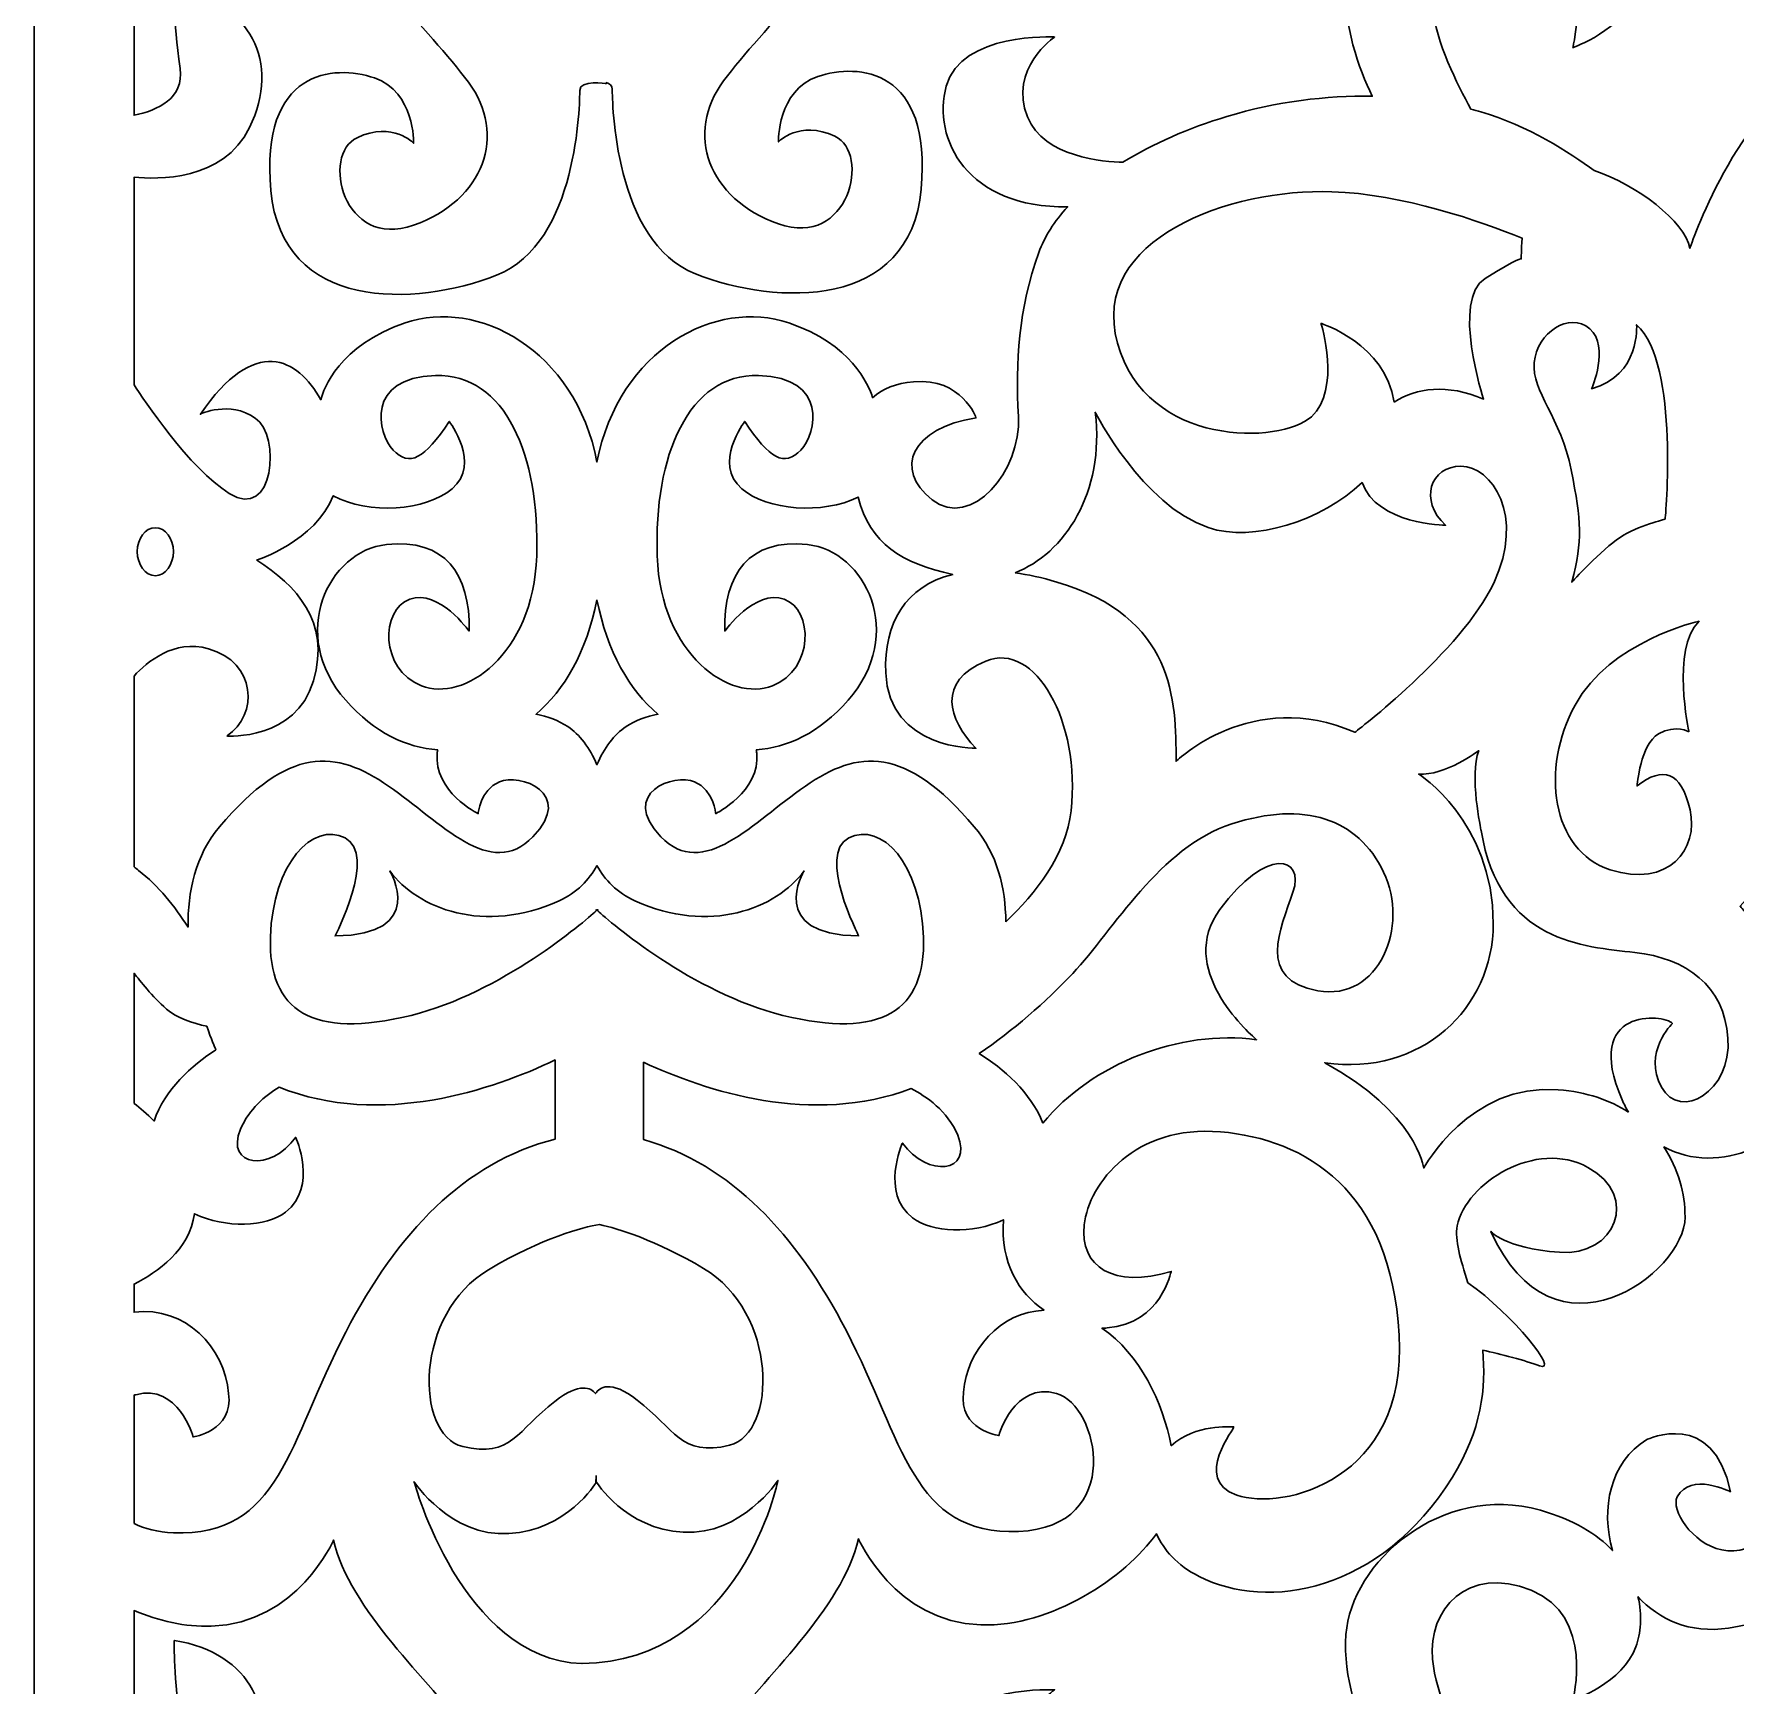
# Model space of a CAD drawing. Header units: centimetres. Extents: x 22.81 to 27, y -9 to -0.08.
# Drawn here: x 22.814 to 24.479, y -6.101 to -4.485 of the extents above; entities that cross this region are included whole.
import ezdxf

# ---------------------------------------------------------------- set-up
doc = ezdxf.new("R2010")
doc.units = ezdxf.units.CM
doc.header["$MEASUREMENT"] = 0
doc.layers.add('layer 1', color=7, linetype='Continuous')

msp = doc.modelspace()

# ---------------------------------------------------------------- linework, layer by layer
at = {"layer": 'layer 1', "color": 250, "lineweight": 30}
for points, knots in [([(26.99977, -9.0002), (26.99977, -9.0002), (22.8137, -9.0002), (22.8137, -9.0002), (22.8137, -9.0002), (22.8137, -9.0002), (22.8137, -0.08237), (22.8137, -0.08237), (22.8137, -0.08237), (22.8137, -0.08237), (26.99977, -0.08237), (26.99977, -0.08237), (26.99977, -0.08237), (26.99977, -0.08237), (26.99977, -9.0002), (26.99977, -9.0002)], [0, 0, 0, 0, 0.2, 0.2, 0.2, 0.2, 0.4, 0.4, 0.4, 0.4, 0.6, 0.6, 0.6, 0.6, 1, 1, 1, 1]), ([(24.85478, -4.41652), (24.86601, -4.42987), (24.89324, -4.46666), (24.8873, -4.50348), (24.8873, -4.50348), (24.87987, -4.54958), (24.78136, -4.57592), (24.73861, -4.55617), (24.73861, -4.55617), (24.69585, -4.5364), (24.71816, -4.487), (24.71816, -4.487), (24.71816, -4.487), (24.69883, -4.49954), (24.69135, -4.51417), (24.69093, -4.52906), (24.69093, -4.52906), (24.64944, -4.5041), (24.60368, -4.4954), (24.5633, -4.51538), (24.5633, -4.51538), (24.47886, -4.55712), (24.4337, -4.69454), (24.4337, -4.69454), (24.4337, -4.69454), (24.42905, -4.66834), (24.38119, -4.63232), (24.34003, -4.61851), (24.34003, -4.61851), (24.31657, -4.60136), (24.27453, -4.5741), (24.22929, -4.5611), (24.22929, -4.5611), (24.22601, -4.56017), (24.22273, -4.55928), (24.21937, -4.55842), (24.21937, -4.55842), (24.20602, -4.53351), (24.18548, -4.49424), (24.18189, -4.4578), (24.18189, -4.4578), (24.17712, -4.40968), (24.21588, -4.36545), (24.27854, -4.39047), (24.27854, -4.39047), (24.3412, -4.41547), (24.31912, -4.49831), (24.31912, -4.49831), (24.31912, -4.49831), (24.31912, -4.49831), (24.3685, -4.48072), (24.38096, -4.44573), (24.38096, -4.44573), (24.38535, -4.43342), (24.38717, -4.41667), (24.38343, -4.39893), (24.38343, -4.39893), (24.40373, -4.42117), (24.43368, -4.43474), (24.47151, -4.42925), (24.47151, -4.42925), (24.5849, -4.41278), (24.59774, -4.3147), (24.59774, -4.3147), (24.59774, -4.3147), (24.63947, -4.3787), (24.75824, -4.44409), (24.85293, -4.41708), (24.85293, -4.41708), (24.85356, -4.4169), (24.85416, -4.41671), (24.85478, -4.41652)], [0, 0, 0, 0, 0.0526316, 0.0526316, 0.0526316, 0.0526316, 0.1052632, 0.1052632, 0.1052632, 0.1052632, 0.1578947, 0.1578947, 0.1578947, 0.1578947, 0.2105263, 0.2105263, 0.2105263, 0.2105263, 0.2631579, 0.2631579, 0.2631579, 0.2631579, 0.3157895, 0.3157895, 0.3157895, 0.3157895, 0.3684211, 0.3684211, 0.3684211, 0.3684211, 0.4210526, 0.4210526, 0.4210526, 0.4210526, 0.4736842, 0.4736842, 0.4736842, 0.4736842, 0.5263158, 0.5263158, 0.5263158, 0.5263158, 0.5789474, 0.5789474, 0.5789474, 0.5789474, 0.6315789, 0.6315789, 0.6315789, 0.6315789, 0.6842105, 0.6842105, 0.6842105, 0.6842105, 0.7368421, 0.7368421, 0.7368421, 0.7368421, 0.7894737, 0.7894737, 0.7894737, 0.7894737, 0.8421053, 0.8421053, 0.8421053, 0.8421053, 0.8947368, 0.8947368, 0.8947368, 0.8947368, 1, 1, 1, 1]), ([(22.91161, -4.82821), (22.91161, -4.82821), (22.91161, -4.62503), (22.91161, -4.62503), (22.91161, -4.62503), (22.9335, -4.6273), (22.99877, -4.62926), (23.02449, -4.57647), (23.02449, -4.57647), (23.05559, -4.51259), (23.02591, -4.45373), (22.95097, -4.44121), (22.95097, -4.44121), (22.95097, -4.44121), (22.94956, -4.46877), (22.95662, -4.51885), (22.95662, -4.51885), (22.96072, -4.54788), (22.93445, -4.55969), (22.91161, -4.56447), (22.91161, -4.56447), (22.91161, -4.56447), (22.91161, -4.41202), (22.91161, -4.41202), (22.91161, -4.41202), (22.93563, -4.42215), (22.96149, -4.42819), (22.98709, -4.42737), (22.98709, -4.42737), (23.07147, -4.42466), (23.10675, -4.34311), (23.10675, -4.34311), (23.10675, -4.34311), (23.12208, -4.41106), (23.20033, -4.48036), (23.23868, -4.53202), (23.23868, -4.53202), (23.27703, -4.58367), (23.25403, -4.64754), (23.18499, -4.672), (23.18499, -4.672), (23.11594, -4.69647), (23.09447, -4.60269), (23.12975, -4.58638), (23.12975, -4.58638), (23.16504, -4.57007), (23.18499, -4.59181), (23.18499, -4.59181), (23.18499, -4.59181), (23.18499, -4.59181), (23.18652, -4.54154), (23.14663, -4.52795), (23.14663, -4.52795), (23.10675, -4.51436), (23.03463, -4.51979), (23.04537, -4.63803), (23.04537, -4.63803), (23.05611, -4.75628), (23.18652, -4.75219), (23.2663, -4.72093), (23.2663, -4.72093), (23.34608, -4.68967), (23.34761, -4.55104), (23.34761, -4.54018), (23.34761, -4.54018), (23.34761, -4.5293), (23.37368, -4.53338), (23.37368, -4.53338), (23.37368, -4.53338), (23.37368, -4.53338), (23.37344, -4.5325), (23.37344, -4.5325), (23.37344, -4.5325), (23.37691, -4.53357), (23.37942, -4.53551), (23.37942, -4.53887), (23.37942, -4.53887), (23.37942, -4.54973), (23.38096, -4.68837), (23.46073, -4.71962), (23.46073, -4.71962), (23.54052, -4.75088), (23.67091, -4.75497), (23.68165, -4.63673), (23.68165, -4.63673), (23.6924, -4.51849), (23.62029, -4.51305), (23.58041, -4.52664), (23.58041, -4.52664), (23.54052, -4.54023), (23.54205, -4.59052), (23.54205, -4.59052), (23.54205, -4.59052), (23.54205, -4.59052), (23.56198, -4.56877), (23.59727, -4.58507), (23.59727, -4.58507), (23.63256, -4.6014), (23.61108, -4.69518), (23.54205, -4.67072), (23.54205, -4.67072), (23.473, -4.64624), (23.45, -4.58236), (23.48835, -4.53072), (23.48835, -4.53072), (23.5267, -4.47907), (23.60495, -4.40976), (23.62029, -4.34181), (23.62029, -4.34181), (23.62029, -4.34181), (23.65558, -4.42335), (23.73995, -4.42608), (23.73995, -4.42608), (23.80946, -4.42831), (23.88106, -4.37982), (23.91185, -4.33683), (23.91185, -4.33683), (23.91879, -4.35277), (23.93181, -4.36772), (23.9535, -4.3787), (23.9535, -4.3787), (24.00359, -4.40405), (24.07713, -4.40058), (24.14058, -4.3506), (24.14058, -4.3506), (24.11551, -4.37446), (24.09936, -4.40489), (24.09722, -4.43377), (24.09722, -4.43377), (24.09408, -4.47607), (24.10994, -4.51873), (24.12298, -4.54583), (24.12298, -4.54583), (24.07797, -4.54506), (24.02959, -4.55097), (23.98082, -4.56563), (23.98082, -4.56563), (23.94307, -4.57695), (23.90827, -4.59232), (23.87905, -4.61041), (23.87905, -4.61041), (23.86115, -4.61005), (23.80181, -4.6058), (23.78563, -4.56609), (23.78563, -4.56609), (23.76649, -4.51918), (23.81212, -4.48789), (23.81212, -4.48789), (23.81212, -4.48789), (23.81212, -4.48789), (23.72089, -4.48268), (23.70619, -4.53611), (23.70619, -4.53611), (23.69203, -4.5875), (23.72685, -4.65574), (23.82506, -4.65396), (23.82506, -4.65396), (23.81197, -4.66824), (23.80226, -4.68331), (23.79673, -4.6988), (23.79673, -4.6988), (23.77677, -4.75453), (23.77371, -4.80618), (23.77677, -4.85917), (23.77677, -4.85917), (23.77985, -4.91218), (23.73075, -4.97061), (23.6924, -4.94072), (23.6924, -4.94072), (23.65404, -4.91082), (23.67245, -4.87005), (23.73535, -4.86054), (23.73535, -4.86054), (23.73535, -4.86054), (23.72155, -4.82111), (23.67398, -4.8252), (23.67398, -4.8252), (23.65698, -4.82665), (23.64374, -4.83193), (23.63411, -4.84091), (23.63411, -4.84091), (23.63009, -4.8278), (23.61321, -4.78841), (23.55211, -4.76757), (23.55211, -4.76757), (23.48141, -4.7435), (23.38578, -4.79302), (23.36443, -4.90385), (23.36443, -4.90385), (23.34306, -4.79302), (23.24746, -4.7435), (23.17676, -4.76757), (23.17676, -4.76757), (23.11215, -4.7896), (23.09701, -4.83237), (23.09419, -4.84288), (23.09419, -4.84288), (23.0718, -4.80166), (23.02934, -4.77959), (22.97643, -4.85692), (22.97643, -4.85692), (22.97643, -4.85692), (23.00468, -4.84315), (23.03014, -4.86067), (23.03014, -4.86067), (23.05559, -4.87822), (23.04852, -4.96212), (23.00468, -4.93457), (23.00468, -4.93457), (22.96549, -4.90994), (22.92067, -4.84226), (22.91161, -4.82821)], [0, 0, 0, 0, 0.0185185, 0.0185185, 0.0185185, 0.0185185, 0.037037, 0.037037, 0.037037, 0.037037, 0.0555556, 0.0555556, 0.0555556, 0.0555556, 0.0740741, 0.0740741, 0.0740741, 0.0740741, 0.0925926, 0.0925926, 0.0925926, 0.0925926, 0.1111111, 0.1111111, 0.1111111, 0.1111111, 0.1296296, 0.1296296, 0.1296296, 0.1296296, 0.1481481, 0.1481481, 0.1481481, 0.1481481, 0.1666667, 0.1666667, 0.1666667, 0.1666667, 0.1851852, 0.1851852, 0.1851852, 0.1851852, 0.2037037, 0.2037037, 0.2037037, 0.2037037, 0.2222222, 0.2222222, 0.2222222, 0.2222222, 0.2407407, 0.2407407, 0.2407407, 0.2407407, 0.2592593, 0.2592593, 0.2592593, 0.2592593, 0.2777778, 0.2777778, 0.2777778, 0.2777778, 0.2962963, 0.2962963, 0.2962963, 0.2962963, 0.3148148, 0.3148148, 0.3148148, 0.3148148, 0.3333333, 0.3333333, 0.3333333, 0.3333333, 0.3518519, 0.3518519, 0.3518519, 0.3518519, 0.3703704, 0.3703704, 0.3703704, 0.3703704, 0.3888889, 0.3888889, 0.3888889, 0.3888889, 0.4074074, 0.4074074, 0.4074074, 0.4074074, 0.4259259, 0.4259259, 0.4259259, 0.4259259, 0.4444444, 0.4444444, 0.4444444, 0.4444444, 0.462963, 0.462963, 0.462963, 0.462963, 0.4814815, 0.4814815, 0.4814815, 0.4814815, 0.5, 0.5, 0.5, 0.5, 0.5185185, 0.5185185, 0.5185185, 0.5185185, 0.537037, 0.537037, 0.537037, 0.537037, 0.5555556, 0.5555556, 0.5555556, 0.5555556, 0.5740741, 0.5740741, 0.5740741, 0.5740741, 0.5925926, 0.5925926, 0.5925926, 0.5925926, 0.6111111, 0.6111111, 0.6111111, 0.6111111, 0.6296296, 0.6296296, 0.6296296, 0.6296296, 0.6481481, 0.6481481, 0.6481481, 0.6481481, 0.6666667, 0.6666667, 0.6666667, 0.6666667, 0.6851852, 0.6851852, 0.6851852, 0.6851852, 0.7037037, 0.7037037, 0.7037037, 0.7037037, 0.7222222, 0.7222222, 0.7222222, 0.7222222, 0.7407407, 0.7407407, 0.7407407, 0.7407407, 0.7592593, 0.7592593, 0.7592593, 0.7592593, 0.7777778, 0.7777778, 0.7777778, 0.7777778, 0.7962963, 0.7962963, 0.7962963, 0.7962963, 0.8148148, 0.8148148, 0.8148148, 0.8148148, 0.8333333, 0.8333333, 0.8333333, 0.8333333, 0.8518519, 0.8518519, 0.8518519, 0.8518519, 0.8703704, 0.8703704, 0.8703704, 0.8703704, 0.8888889, 0.8888889, 0.8888889, 0.8888889, 0.9074074, 0.9074074, 0.9074074, 0.9074074, 0.9259259, 0.9259259, 0.9259259, 0.9259259, 0.9444444, 0.9444444, 0.9444444, 0.9444444, 0.962963, 0.962963, 0.962963, 0.962963, 1, 1, 1, 1]), ([(24.14434, -4.84509), (24.16591, -4.83116), (24.19634, -4.82688), (24.23177, -4.84222), (24.23177, -4.84222), (24.23177, -4.84222), (24.20004, -4.74497), (24.23342, -4.7241), (24.23342, -4.7241), (24.26679, -4.70324), (24.26875, -4.70497), (24.26875, -4.70497), (24.26875, -4.70497), (24.26875, -4.70497), (24.26858, -4.69643), (24.26956, -4.68455), (24.26956, -4.68455), (24.2292, -4.66837), (24.15231, -4.6414), (24.08339, -4.63922), (24.08339, -4.63922), (23.98444, -4.63609), (23.8454, -4.68514), (23.87369, -4.78742), (23.87369, -4.78742), (23.90196, -4.8897), (24.03391, -4.88656), (24.06336, -4.85943), (24.06336, -4.85943), (24.09282, -4.8323), (24.07287, -4.76812), (24.07287, -4.76812), (24.07287, -4.76812), (24.07287, -4.76812), (24.13625, -4.78833), (24.14434, -4.84509)], [0, 0, 0, 0, 0.1, 0.1, 0.1, 0.1, 0.2, 0.2, 0.2, 0.2, 0.3, 0.3, 0.3, 0.3, 0.4, 0.4, 0.4, 0.4, 0.5, 0.5, 0.5, 0.5, 0.6, 0.6, 0.6, 0.6, 0.7, 0.7, 0.7, 0.7, 0.8, 0.8, 0.8, 0.8, 1, 1, 1, 1]), ([(24.40949, -4.95972), (24.40949, -4.95972), (24.4242, -4.80853), (24.38154, -4.76943), (24.38154, -4.76943), (24.38154, -4.76943), (24.38553, -4.81921), (24.33753, -4.83206), (24.33753, -4.83206), (24.33753, -4.83206), (24.35565, -4.79112), (24.33573, -4.77347), (24.33573, -4.77347), (24.3158, -4.75582), (24.28409, -4.77747), (24.28136, -4.80637), (24.28136, -4.80637), (24.27865, -4.83525), (24.30764, -4.86013), (24.31761, -4.91149), (24.31761, -4.91149), (24.32757, -4.96285), (24.32911, -4.97941), (24.31807, -5.02141), (24.31807, -5.02141), (24.31807, -5.02141), (24.34785, -4.98918), (24.36546, -4.97746), (24.36546, -4.97746), (24.38311, -4.96574), (24.40949, -4.95972), (24.40949, -4.95972)], [0, 0, 0, 0, 0.1111111, 0.1111111, 0.1111111, 0.1111111, 0.2222222, 0.2222222, 0.2222222, 0.2222222, 0.3333333, 0.3333333, 0.3333333, 0.3333333, 0.4444444, 0.4444444, 0.4444444, 0.4444444, 0.5555556, 0.5555556, 0.5555556, 0.5555556, 0.6666667, 0.6666667, 0.6666667, 0.6666667, 0.7777778, 0.7777778, 0.7777778, 0.7777778, 1, 1, 1, 1]), ([(22.91161, -5.29974), (22.91161, -5.29974), (22.91161, -5.11314), (22.91161, -5.11314), (22.91161, -5.11314), (22.92394, -5.09956), (22.95048, -5.07691), (22.98428, -5.08643), (22.98428, -5.08643), (23.03139, -5.0997), (23.03352, -5.15094), (23.0025, -5.17181), (23.0025, -5.17181), (23.0025, -5.17181), (23.06994, -5.17654), (23.08708, -5.11774), (23.08708, -5.11774), (23.10421, -5.05892), (23.06973, -5.02475), (23.03156, -4.99968), (23.03156, -4.99968), (23.03156, -4.99968), (23.08876, -4.98145), (23.10642, -4.93673), (23.10642, -4.93673), (23.14068, -4.95555), (23.1974, -4.95161), (23.22268, -4.92996), (23.22268, -4.92996), (23.25149, -4.90524), (23.2199, -4.86409), (23.2199, -4.86409), (23.2199, -4.86409), (23.19572, -4.90113), (23.18084, -4.90854), (23.16504, -4.89209), (23.16504, -4.89209), (23.14924, -4.87562), (23.13804, -4.82106), (23.20637, -4.81905), (23.20637, -4.81905), (23.27472, -4.81702), (23.30888, -4.89773), (23.30546, -4.99558), (23.30546, -4.99558), (23.30204, -5.09346), (23.23371, -5.13885), (23.19272, -5.1227), (23.19272, -5.1227), (23.15171, -5.10656), (23.15285, -5.04805), (23.18131, -5.03795), (23.18131, -5.03795), (23.20979, -5.02788), (23.2394, -5.06924), (23.2394, -5.06924), (23.2394, -5.06924), (23.24054, -5.01274), (23.21549, -4.97844), (23.15854, -4.9845), (23.15854, -4.9845), (23.1016, -4.99054), (23.06174, -5.07227), (23.11868, -5.13683), (23.11868, -5.13683), (23.14702, -5.16895), (23.17818, -5.18334), (23.20864, -5.18522), (23.20864, -5.18522), (23.20839, -5.1863), (23.20821, -5.18737), (23.2081, -5.18848), (23.2081, -5.18848), (23.20445, -5.22624), (23.24827, -5.24779), (23.24827, -5.24779), (23.24827, -5.24779), (23.24827, -5.24779), (23.24949, -5.22515), (23.26896, -5.21654), (23.26896, -5.21654), (23.28846, -5.2079), (23.34324, -5.22731), (23.30184, -5.27046), (23.30184, -5.27046), (23.26046, -5.31358), (23.21191, -5.25632), (23.16055, -5.22077), (23.16055, -5.22077), (23.1092, -5.18524), (23.06265, -5.18097), (22.99523, -5.26058), (22.99523, -5.26058), (22.97135, -5.28881), (22.96399, -5.32451), (22.9644, -5.35884), (22.9644, -5.35884), (22.95152, -5.33847), (22.93548, -5.31864), (22.91587, -5.30332), (22.91587, -5.30332), (22.91438, -5.30216), (22.91297, -5.30097), (22.91161, -5.29974)], [0, 0, 0, 0, 0.037037, 0.037037, 0.037037, 0.037037, 0.0740741, 0.0740741, 0.0740741, 0.0740741, 0.1111111, 0.1111111, 0.1111111, 0.1111111, 0.1481481, 0.1481481, 0.1481481, 0.1481481, 0.1851852, 0.1851852, 0.1851852, 0.1851852, 0.2222222, 0.2222222, 0.2222222, 0.2222222, 0.2592593, 0.2592593, 0.2592593, 0.2592593, 0.2962963, 0.2962963, 0.2962963, 0.2962963, 0.3333333, 0.3333333, 0.3333333, 0.3333333, 0.3703704, 0.3703704, 0.3703704, 0.3703704, 0.4074074, 0.4074074, 0.4074074, 0.4074074, 0.4444444, 0.4444444, 0.4444444, 0.4444444, 0.4814815, 0.4814815, 0.4814815, 0.4814815, 0.5185185, 0.5185185, 0.5185185, 0.5185185, 0.5555556, 0.5555556, 0.5555556, 0.5555556, 0.5925926, 0.5925926, 0.5925926, 0.5925926, 0.6296296, 0.6296296, 0.6296296, 0.6296296, 0.6666667, 0.6666667, 0.6666667, 0.6666667, 0.7037037, 0.7037037, 0.7037037, 0.7037037, 0.7407407, 0.7407407, 0.7407407, 0.7407407, 0.7777778, 0.7777778, 0.7777778, 0.7777778, 0.8148148, 0.8148148, 0.8148148, 0.8148148, 0.8518519, 0.8518519, 0.8518519, 0.8518519, 0.8888889, 0.8888889, 0.8888889, 0.8888889, 0.9259259, 0.9259259, 0.9259259, 0.9259259, 1, 1, 1, 1]), ([(23.76446, -5.35353), (23.79354, -5.32603), (23.82353, -5.28794), (23.8283, -5.24495), (23.8283, -5.24495), (23.83793, -5.15823), (23.79299, -5.07862), (23.74486, -5.09852), (23.74486, -5.09852), (23.6967, -5.11842), (23.70793, -5.15539), (23.73522, -5.18383), (23.73522, -5.18383), (23.73522, -5.18383), (23.65016, -5.18524), (23.64695, -5.1099), (23.64695, -5.1099), (23.6449, -5.0618), (23.66657, -5.02507), (23.71255, -5.01364), (23.71255, -5.01364), (23.66283, -5.00298), (23.63139, -4.98378), (23.61994, -4.93807), (23.61994, -4.93807), (23.58548, -4.95535), (23.53085, -4.9511), (23.5062, -4.92996), (23.5062, -4.92996), (23.47737, -4.90524), (23.50899, -4.86409), (23.50899, -4.86409), (23.50899, -4.86409), (23.53314, -4.90113), (23.54801, -4.90854), (23.56382, -4.89209), (23.56382, -4.89209), (23.57961, -4.87562), (23.59082, -4.82106), (23.52248, -4.81905), (23.52248, -4.81905), (23.45416, -4.81702), (23.41998, -4.89773), (23.4234, -4.99558), (23.4234, -4.99558), (23.42683, -5.09346), (23.49515, -5.13885), (23.53616, -5.1227), (23.53616, -5.1227), (23.57715, -5.10656), (23.57601, -5.04805), (23.54755, -5.03795), (23.54755, -5.03795), (23.51906, -5.02788), (23.48945, -5.06924), (23.48945, -5.06924), (23.48945, -5.06924), (23.48833, -5.01274), (23.51338, -4.97844), (23.57032, -4.9845), (23.57032, -4.9845), (23.62726, -4.99054), (23.66713, -5.07227), (23.61018, -5.13683), (23.61018, -5.13683), (23.58184, -5.16895), (23.55069, -5.18334), (23.52024, -5.18522), (23.52024, -5.18522), (23.52046, -5.1863), (23.52065, -5.18737), (23.52076, -5.18848), (23.52076, -5.18848), (23.52439, -5.22624), (23.48058, -5.24779), (23.48058, -5.24779), (23.48058, -5.24779), (23.48058, -5.24779), (23.47938, -5.22515), (23.45989, -5.21654), (23.45989, -5.21654), (23.44042, -5.2079), (23.38564, -5.22731), (23.42701, -5.27046), (23.42701, -5.27046), (23.46841, -5.31358), (23.51695, -5.25632), (23.56831, -5.22077), (23.56831, -5.22077), (23.61966, -5.18524), (23.66621, -5.18097), (23.73361, -5.26058), (23.73361, -5.26058), (23.75628, -5.28736), (23.76408, -5.32085), (23.76446, -5.35353)], [0, 0, 0, 0, 0.04, 0.04, 0.04, 0.04, 0.08, 0.08, 0.08, 0.08, 0.12, 0.12, 0.12, 0.12, 0.16, 0.16, 0.16, 0.16, 0.2, 0.2, 0.2, 0.2, 0.24, 0.24, 0.24, 0.24, 0.28, 0.28, 0.28, 0.28, 0.32, 0.32, 0.32, 0.32, 0.36, 0.36, 0.36, 0.36, 0.4, 0.4, 0.4, 0.4, 0.44, 0.44, 0.44, 0.44, 0.48, 0.48, 0.48, 0.48, 0.52, 0.52, 0.52, 0.52, 0.56, 0.56, 0.56, 0.56, 0.6, 0.6, 0.6, 0.6, 0.64, 0.64, 0.64, 0.64, 0.68, 0.68, 0.68, 0.68, 0.72, 0.72, 0.72, 0.72, 0.76, 0.76, 0.76, 0.76, 0.8, 0.8, 0.8, 0.8, 0.84, 0.84, 0.84, 0.84, 0.88, 0.88, 0.88, 0.88, 0.92, 0.92, 0.92, 0.92, 1, 1, 1, 1]), ([(23.77343, -5.01206), (23.78609, -5.01386), (23.7997, -5.01685), (23.81429, -5.02117), (23.81429, -5.02117), (23.92984, -5.05529), (23.93102, -5.13692), (23.93102, -5.19662), (23.93102, -5.19662), (23.93102, -5.19662), (24.00484, -5.1241), (24.10595, -5.16817), (24.10595, -5.16817), (24.10595, -5.16817), (24.21064, -5.0886), (24.24174, -5.02222), (24.24174, -5.02222), (24.27284, -4.95586), (24.23972, -4.90786), (24.20971, -4.90786), (24.20971, -4.90786), (24.17973, -4.90786), (24.16826, -4.94148), (24.19471, -4.96568), (24.19471, -4.96568), (24.19471, -4.96568), (24.12744, -4.965), (24.11297, -4.92381), (24.11297, -4.92381), (24.07353, -4.96141), (24.0065, -4.98278), (23.96243, -4.9679), (23.96243, -4.9679), (23.89799, -4.94614), (23.85195, -4.8551), (23.85195, -4.8551), (23.85195, -4.8551), (23.86141, -4.93366), (23.82165, -4.99365), (23.77343, -5.01206)], [0, 0, 0, 0, 0.0909091, 0.0909091, 0.0909091, 0.0909091, 0.1818182, 0.1818182, 0.1818182, 0.1818182, 0.2727273, 0.2727273, 0.2727273, 0.2727273, 0.3636364, 0.3636364, 0.3636364, 0.3636364, 0.4545455, 0.4545455, 0.4545455, 0.4545455, 0.5454545, 0.5454545, 0.5454545, 0.5454545, 0.6363636, 0.6363636, 0.6363636, 0.6363636, 0.7272727, 0.7272727, 0.7272727, 0.7272727, 0.8181818, 0.8181818, 0.8181818, 0.8181818, 1, 1, 1, 1]), ([(22.93237, -5.01494), (22.92263, -5.01494), (22.91469, -5.00438), (22.91469, -4.99145), (22.91469, -4.99145), (22.91469, -4.97851), (22.92263, -4.96798), (22.93237, -4.96798), (22.93237, -4.96798), (22.94209, -4.96798), (22.95003, -4.97851), (22.95003, -4.99145), (22.95003, -4.99145), (22.95003, -5.00438), (22.94209, -5.01494), (22.93237, -5.01494)], [0, 0, 0, 0, 0.2, 0.2, 0.2, 0.2, 0.4, 0.4, 0.4, 0.4, 0.6, 0.6, 0.6, 0.6, 1, 1, 1, 1]), ([(22.91161, -6.44542), (22.91161, -6.44542), (22.91161, -6.24051), (22.91161, -6.24051), (22.91161, -6.24051), (22.9335, -6.24278), (22.99877, -6.24474), (23.02449, -6.19195), (23.02449, -6.19195), (23.05559, -6.12808), (23.02591, -6.06922), (22.95097, -6.05669), (22.95097, -6.05669), (22.95097, -6.05669), (22.94956, -6.08425), (22.95662, -6.13433), (22.95662, -6.13433), (22.96072, -6.16337), (22.93445, -6.17514), (22.91161, -6.17992), (22.91161, -6.17992), (22.91161, -6.17992), (22.91161, -6.02749), (22.91161, -6.02749), (22.91161, -6.02749), (22.93563, -6.03761), (22.96149, -6.04367), (22.98709, -6.04285), (22.98709, -6.04285), (23.07147, -6.04014), (23.10675, -5.95859), (23.10675, -5.95859), (23.10675, -5.95859), (23.12208, -6.02655), (23.20033, -6.09584), (23.23868, -6.14751), (23.23868, -6.14751), (23.27703, -6.19915), (23.25403, -6.26303), (23.18499, -6.28748), (23.18499, -6.28748), (23.11594, -6.31195), (23.09447, -6.21817), (23.12975, -6.20187), (23.12975, -6.20187), (23.16504, -6.18555), (23.18499, -6.2073), (23.18499, -6.2073), (23.18499, -6.2073), (23.18499, -6.2073), (23.18652, -6.15702), (23.14663, -6.14343), (23.14663, -6.14343), (23.10675, -6.12984), (23.03463, -6.13527), (23.04537, -6.25351), (23.04537, -6.25351), (23.05611, -6.37176), (23.18652, -6.36767), (23.2663, -6.33641), (23.2663, -6.33641), (23.34608, -6.30515), (23.34761, -6.16652), (23.34761, -6.15566), (23.34761, -6.15566), (23.34761, -6.14478), (23.37368, -6.14886), (23.37368, -6.14886), (23.37368, -6.14886), (23.37368, -6.14886), (23.37344, -6.14798), (23.37344, -6.14798), (23.37344, -6.14798), (23.37691, -6.14905), (23.37942, -6.15099), (23.37942, -6.15436), (23.37942, -6.15436), (23.37942, -6.16521), (23.38096, -6.30385), (23.46073, -6.3351), (23.46073, -6.3351), (23.54052, -6.36636), (23.67091, -6.37045), (23.68165, -6.25221), (23.68165, -6.25221), (23.6924, -6.13397), (23.62029, -6.12853), (23.58041, -6.14212), (23.58041, -6.14212), (23.54052, -6.15571), (23.54205, -6.206), (23.54205, -6.206), (23.54205, -6.206), (23.54205, -6.206), (23.56198, -6.18425), (23.59727, -6.20055), (23.59727, -6.20055), (23.63256, -6.21688), (23.61108, -6.31066), (23.54205, -6.2862), (23.54205, -6.2862), (23.473, -6.26172), (23.45, -6.19784), (23.48835, -6.1462), (23.48835, -6.1462), (23.5267, -6.09455), (23.60495, -6.02524), (23.62029, -5.95729), (23.62029, -5.95729), (23.62029, -5.95729), (23.65558, -6.03883), (23.73995, -6.04156), (23.73995, -6.04156), (23.80946, -6.0438), (23.88106, -5.9953), (23.91185, -5.95231), (23.91185, -5.95231), (23.91879, -5.96825), (23.93181, -5.9832), (23.9535, -5.99418), (23.9535, -5.99418), (24.02089, -6.02828), (24.13068, -6.01025), (24.2013, -5.897), (24.2013, -5.897), (24.22977, -5.85135), (24.23467, -5.80938), (24.23096, -5.77278), (24.23096, -5.77278), (24.24818, -5.77671), (24.27308, -5.78281), (24.28652, -5.78809), (24.28652, -5.78809), (24.30669, -5.79605), (24.26078, -5.73722), (24.21632, -5.70682), (24.21632, -5.70682), (24.20938, -5.68371), (24.20338, -5.66484), (24.20615, -5.65114), (24.20615, -5.65114), (24.21469, -5.60907), (24.28286, -5.56594), (24.334, -5.59399), (24.334, -5.59399), (24.38511, -5.62203), (24.36078, -5.68133), (24.30599, -5.67702), (24.30599, -5.67702), (24.2512, -5.67269), (24.23905, -5.65652), (24.23905, -5.65652), (24.23905, -5.65652), (24.2999, -5.79348), (24.42895, -5.69751), (24.42895, -5.6425), (24.42895, -5.6425), (24.42895, -5.61942), (24.42237, -5.59499), (24.40832, -5.57393), (24.40832, -5.57393), (24.46115, -5.60263), (24.5364, -5.57208), (24.55156, -5.51016), (24.55156, -5.51016), (24.5715, -5.42862), (24.48279, -5.33846), (24.48279, -5.33846), (24.48279, -5.33846), (24.52874, -5.29254), (24.50635, -5.2153), (24.50635, -5.2153), (24.50635, -5.2153), (24.53816, -5.23617), (24.5782, -5.24139), (24.59588, -5.19026), (24.59588, -5.19026), (24.61356, -5.13912), (24.56997, -5.11824), (24.56997, -5.11824), (24.56997, -5.11824), (24.5782, -5.14434), (24.55937, -5.17357), (24.53109, -5.16939), (24.53109, -5.16939), (24.50281, -5.16522), (24.47808, -5.11721), (24.49575, -5.07753), (24.49575, -5.07753), (24.51342, -5.0379), (24.58058, -5.04102), (24.65833, -5.10155), (24.65833, -5.10155), (24.73609, -5.16208), (24.76235, -5.27765), (24.75271, -5.35156), (24.75271, -5.35156), (24.74877, -5.38191), (24.73943, -5.40865), (24.72976, -5.42965), (24.72976, -5.42965), (24.70791, -5.4078), (24.68045, -5.39723), (24.64999, -5.39723), (24.64999, -5.39723), (24.59109, -5.39723), (24.55516, -5.45688), (24.55516, -5.45688), (24.55516, -5.45688), (24.6165, -5.44534), (24.65553, -5.46677), (24.68156, -5.51615), (24.68156, -5.51615), (24.70758, -5.56555), (24.6797, -5.61331), (24.63323, -5.65777), (24.63323, -5.65777), (24.58676, -5.70223), (24.56446, -5.85701), (24.56446, -5.85701), (24.56446, -5.85701), (24.50311, -6.04966), (24.40832, -5.94098), (24.42133, -5.91628), (24.42133, -5.91628), (24.43435, -5.89159), (24.47336, -5.91134), (24.47336, -5.91134), (24.47336, -5.91134), (24.45665, -5.82902), (24.39158, -5.86029), (24.39158, -5.86029), (24.39158, -5.86029), (24.3556, -5.88207), (24.34615, -5.92806), (24.35813, -5.96881), (24.35813, -5.96881), (24.34288, -5.95281), (24.32018, -5.9387), (24.28742, -5.92944), (24.28742, -5.92944), (24.18973, -5.90183), (24.10241, -5.981), (24.09722, -6.05098), (24.09722, -6.05098), (24.09408, -6.09328), (24.10994, -6.13594), (24.12298, -6.16305), (24.12298, -6.16305), (24.07797, -6.16227), (24.02959, -6.16819), (23.98082, -6.18284), (23.98082, -6.18284), (23.94307, -6.19417), (23.90827, -6.20953), (23.87905, -6.22762), (23.87905, -6.22762), (23.86115, -6.22726), (23.80181, -6.22301), (23.78563, -6.18331), (23.78563, -6.18331), (23.76649, -6.13639), (23.81212, -6.1051), (23.81212, -6.1051), (23.81212, -6.1051), (23.81212, -6.1051), (23.72089, -6.09989), (23.70619, -6.15332), (23.70619, -6.15332), (23.69203, -6.20472), (23.72685, -6.27296), (23.82506, -6.27117), (23.82506, -6.27117), (23.81197, -6.28545), (23.80226, -6.30053), (23.79673, -6.31601), (23.79673, -6.31601), (23.77677, -6.37174), (23.77371, -6.42339), (23.77677, -6.47638), (23.77677, -6.47638), (23.77985, -6.52939), (23.73075, -6.58782), (23.6924, -6.55793), (23.6924, -6.55793), (23.65404, -6.52803), (23.67245, -6.48726), (23.73535, -6.47775), (23.73535, -6.47775), (23.73535, -6.47775), (23.72155, -6.43832), (23.67398, -6.44241), (23.67398, -6.44241), (23.65698, -6.44387), (23.64374, -6.44915), (23.63411, -6.45812), (23.63411, -6.45812), (23.63009, -6.44502), (23.61321, -6.40562), (23.55211, -6.38479), (23.55211, -6.38479), (23.48141, -6.36071), (23.38578, -6.41024), (23.36443, -6.52106), (23.36443, -6.52106), (23.34306, -6.41024), (23.24746, -6.36071), (23.17676, -6.38479), (23.17676, -6.38479), (23.11215, -6.40681), (23.09701, -6.44958), (23.09419, -6.4601), (23.09419, -6.4601), (23.0718, -6.41887), (23.02934, -6.3968), (22.97643, -6.47413), (22.97643, -6.47413), (22.97643, -6.47413), (23.00468, -6.46037), (23.03014, -6.47788), (23.03014, -6.47788), (23.05559, -6.49544), (23.04852, -6.57933), (23.00468, -6.55178), (23.00468, -6.55178), (22.96549, -6.52715), (22.92067, -6.45947), (22.91161, -6.44542)], [0, 0, 0, 0, 0.0120482, 0.0120482, 0.0120482, 0.0120482, 0.0240964, 0.0240964, 0.0240964, 0.0240964, 0.0361446, 0.0361446, 0.0361446, 0.0361446, 0.0481928, 0.0481928, 0.0481928, 0.0481928, 0.060241, 0.060241, 0.060241, 0.060241, 0.0722892, 0.0722892, 0.0722892, 0.0722892, 0.0843373, 0.0843373, 0.0843373, 0.0843373, 0.0963855, 0.0963855, 0.0963855, 0.0963855, 0.1084337, 0.1084337, 0.1084337, 0.1084337, 0.1204819, 0.1204819, 0.1204819, 0.1204819, 0.1325301, 0.1325301, 0.1325301, 0.1325301, 0.1445783, 0.1445783, 0.1445783, 0.1445783, 0.1566265, 0.1566265, 0.1566265, 0.1566265, 0.1686747, 0.1686747, 0.1686747, 0.1686747, 0.1807229, 0.1807229, 0.1807229, 0.1807229, 0.1927711, 0.1927711, 0.1927711, 0.1927711, 0.2048193, 0.2048193, 0.2048193, 0.2048193, 0.2168675, 0.2168675, 0.2168675, 0.2168675, 0.2289157, 0.2289157, 0.2289157, 0.2289157, 0.2409639, 0.2409639, 0.2409639, 0.2409639, 0.253012, 0.253012, 0.253012, 0.253012, 0.2650602, 0.2650602, 0.2650602, 0.2650602, 0.2771084, 0.2771084, 0.2771084, 0.2771084, 0.2891566, 0.2891566, 0.2891566, 0.2891566, 0.3012048, 0.3012048, 0.3012048, 0.3012048, 0.313253, 0.313253, 0.313253, 0.313253, 0.3253012, 0.3253012, 0.3253012, 0.3253012, 0.3373494, 0.3373494, 0.3373494, 0.3373494, 0.3493976, 0.3493976, 0.3493976, 0.3493976, 0.3614458, 0.3614458, 0.3614458, 0.3614458, 0.373494, 0.373494, 0.373494, 0.373494, 0.3855422, 0.3855422, 0.3855422, 0.3855422, 0.3975904, 0.3975904, 0.3975904, 0.3975904, 0.4096386, 0.4096386, 0.4096386, 0.4096386, 0.4216867, 0.4216867, 0.4216867, 0.4216867, 0.4337349, 0.4337349, 0.4337349, 0.4337349, 0.4457831, 0.4457831, 0.4457831, 0.4457831, 0.4578313, 0.4578313, 0.4578313, 0.4578313, 0.4698795, 0.4698795, 0.4698795, 0.4698795, 0.4819277, 0.4819277, 0.4819277, 0.4819277, 0.4939759, 0.4939759, 0.4939759, 0.4939759, 0.5060241, 0.5060241, 0.5060241, 0.5060241, 0.5180723, 0.5180723, 0.5180723, 0.5180723, 0.5301205, 0.5301205, 0.5301205, 0.5301205, 0.5421687, 0.5421687, 0.5421687, 0.5421687, 0.5542169, 0.5542169, 0.5542169, 0.5542169, 0.5662651, 0.5662651, 0.5662651, 0.5662651, 0.5783133, 0.5783133, 0.5783133, 0.5783133, 0.5903614, 0.5903614, 0.5903614, 0.5903614, 0.6024096, 0.6024096, 0.6024096, 0.6024096, 0.6144578, 0.6144578, 0.6144578, 0.6144578, 0.626506, 0.626506, 0.626506, 0.626506, 0.6385542, 0.6385542, 0.6385542, 0.6385542, 0.6506024, 0.6506024, 0.6506024, 0.6506024, 0.6626506, 0.6626506, 0.6626506, 0.6626506, 0.6746988, 0.6746988, 0.6746988, 0.6746988, 0.686747, 0.686747, 0.686747, 0.686747, 0.6987952, 0.6987952, 0.6987952, 0.6987952, 0.7108434, 0.7108434, 0.7108434, 0.7108434, 0.7228916, 0.7228916, 0.7228916, 0.7228916, 0.7349398, 0.7349398, 0.7349398, 0.7349398, 0.746988, 0.746988, 0.746988, 0.746988, 0.7590361, 0.7590361, 0.7590361, 0.7590361, 0.7710843, 0.7710843, 0.7710843, 0.7710843, 0.7831325, 0.7831325, 0.7831325, 0.7831325, 0.7951807, 0.7951807, 0.7951807, 0.7951807, 0.8072289, 0.8072289, 0.8072289, 0.8072289, 0.8192771, 0.8192771, 0.8192771, 0.8192771, 0.8313253, 0.8313253, 0.8313253, 0.8313253, 0.8433735, 0.8433735, 0.8433735, 0.8433735, 0.8554217, 0.8554217, 0.8554217, 0.8554217, 0.8674699, 0.8674699, 0.8674699, 0.8674699, 0.8795181, 0.8795181, 0.8795181, 0.8795181, 0.8915663, 0.8915663, 0.8915663, 0.8915663, 0.9036145, 0.9036145, 0.9036145, 0.9036145, 0.9156627, 0.9156627, 0.9156627, 0.9156627, 0.9277108, 0.9277108, 0.9277108, 0.9277108, 0.939759, 0.939759, 0.939759, 0.939759, 0.9518072, 0.9518072, 0.9518072, 0.9518072, 0.9638554, 0.9638554, 0.9638554, 0.9638554, 0.9759036, 0.9759036, 0.9759036, 0.9759036, 1, 1, 1, 1]), ([(23.36443, -5.0385), (23.37444, -5.08952), (23.39637, -5.12692), (23.42407, -5.15054), (23.42407, -5.15054), (23.41269, -5.15274), (23.40195, -5.15667), (23.39293, -5.16261), (23.39293, -5.16261), (23.38143, -5.17017), (23.37146, -5.18362), (23.36443, -5.19988), (23.36443, -5.19988), (23.35741, -5.18362), (23.34741, -5.17017), (23.33594, -5.16261), (23.33594, -5.16261), (23.32692, -5.15667), (23.31619, -5.15274), (23.30479, -5.15054), (23.30479, -5.15054), (23.3325, -5.12692), (23.35441, -5.08952), (23.36443, -5.0385)], [0, 0, 0, 0, 0.1428571, 0.1428571, 0.1428571, 0.1428571, 0.2857143, 0.2857143, 0.2857143, 0.2857143, 0.4285714, 0.4285714, 0.4285714, 0.4285714, 0.5714286, 0.5714286, 0.5714286, 0.5714286, 0.7142857, 0.7142857, 0.7142857, 0.7142857, 1, 1, 1, 1]), ([(24.4327, -5.16785), (24.4327, -5.16785), (24.41508, -5.08681), (24.44263, -5.05946), (24.44263, -5.05946), (24.44263, -5.05946), (24.35555, -5.079), (24.3214, -5.14149), (24.3214, -5.14149), (24.28722, -5.20398), (24.29824, -5.28405), (24.35555, -5.30261), (24.35555, -5.30261), (24.41287, -5.32115), (24.44263, -5.2821), (24.43382, -5.24401), (24.43382, -5.24401), (24.42499, -5.20592), (24.40736, -5.20106), (24.382, -5.22058), (24.382, -5.22058), (24.382, -5.22058), (24.38532, -5.17958), (24.40294, -5.16981), (24.40294, -5.16981), (24.42058, -5.16005), (24.4327, -5.16785), (24.4327, -5.16785)], [0, 0, 0, 0, 0.125, 0.125, 0.125, 0.125, 0.25, 0.25, 0.25, 0.25, 0.375, 0.375, 0.375, 0.375, 0.5, 0.5, 0.5, 0.5, 0.625, 0.625, 0.625, 0.625, 0.75, 0.75, 0.75, 0.75, 1, 1, 1, 1]), ([(24.37356, -5.53981), (24.37136, -5.53606), (24.3693, -5.53206), (24.36745, -5.52782), (24.36745, -5.52782), (24.32757, -5.43677), (24.40886, -5.44357), (24.41654, -5.45308), (24.41654, -5.45308), (24.41654, -5.45308), (24.38728, -5.48158), (24.40586, -5.51532), (24.40586, -5.51532), (24.42445, -5.54909), (24.47464, -5.51945), (24.47093, -5.46758), (24.47093, -5.46758), (24.46721, -5.41571), (24.43004, -5.38937), (24.37985, -5.38361), (24.37985, -5.38361), (24.32967, -5.37784), (24.24778, -5.37426), (24.22937, -5.26418), (24.22937, -5.26418), (24.22937, -5.26418), (24.2177, -5.21009), (24.22713, -5.18609), (24.22713, -5.18609), (24.22713, -5.18609), (24.19416, -5.21114), (24.16823, -5.20904), (24.16823, -5.20904), (24.16823, -5.20904), (24.24127, -5.25461), (24.24127, -5.35552), (24.24127, -5.35552), (24.24127, -5.43816), (24.17089, -5.50524), (24.07646, -5.49152), (24.07646, -5.49152), (24.16598, -5.53987), (24.17335, -5.59467), (24.17335, -5.59467), (24.17335, -5.59467), (24.17335, -5.59467), (24.21829, -5.51081), (24.30496, -5.51792), (24.30496, -5.51792), (24.33278, -5.52019), (24.35551, -5.52819), (24.37356, -5.53981)], [0, 0, 0, 0, 0.0714286, 0.0714286, 0.0714286, 0.0714286, 0.1428571, 0.1428571, 0.1428571, 0.1428571, 0.2142857, 0.2142857, 0.2142857, 0.2142857, 0.2857143, 0.2857143, 0.2857143, 0.2857143, 0.3571429, 0.3571429, 0.3571429, 0.3571429, 0.4285714, 0.4285714, 0.4285714, 0.4285714, 0.5, 0.5, 0.5, 0.5, 0.5714286, 0.5714286, 0.5714286, 0.5714286, 0.6428571, 0.6428571, 0.6428571, 0.6428571, 0.7142857, 0.7142857, 0.7142857, 0.7142857, 0.7857143, 0.7857143, 0.7857143, 0.7857143, 0.8571429, 0.8571429, 0.8571429, 0.8571429, 1, 1, 1, 1]), ([(23.80066, -5.5507), (23.84863, -5.49196), (23.93444, -5.45892), (24.00984, -5.46903), (24.00984, -5.46903), (24.00022, -5.46081), (23.93157, -5.39902), (23.97382, -5.34164), (23.97382, -5.34164), (24.01918, -5.28004), (24.05747, -5.28897), (24.04539, -5.32469), (24.04539, -5.32469), (24.03328, -5.3604), (24.00909, -5.4104), (24.06958, -5.4211), (24.06958, -5.4211), (24.13006, -5.43182), (24.15928, -5.35772), (24.13407, -5.30504), (24.13407, -5.30504), (24.10888, -5.25235), (24.0562, -5.235), (23.9856, -5.25774), (23.9856, -5.25774), (23.91498, -5.28049), (23.87003, -5.36152), (23.82991, -5.40417), (23.82991, -5.40417), (23.80333, -5.43243), (23.77112, -5.46006), (23.73838, -5.48252), (23.73838, -5.48252), (23.76136, -5.49696), (23.78926, -5.52045), (23.80066, -5.5507)], [0, 0, 0, 0, 0.1, 0.1, 0.1, 0.1, 0.2, 0.2, 0.2, 0.2, 0.3, 0.3, 0.3, 0.3, 0.4, 0.4, 0.4, 0.4, 0.5, 0.5, 0.5, 0.5, 0.6, 0.6, 0.6, 0.6, 0.7, 0.7, 0.7, 0.7, 0.8, 0.8, 0.8, 0.8, 1, 1, 1, 1]), ([(23.36443, -5.29838), (23.37206, -5.31279), (23.38406, -5.32504), (23.40146, -5.33299), (23.40146, -5.33299), (23.4745, -5.36643), (23.54023, -5.34055), (23.56701, -5.30388), (23.56701, -5.30388), (23.56701, -5.30388), (23.52927, -5.36643), (23.62058, -5.3675), (23.62058, -5.3675), (23.62058, -5.3675), (23.57919, -5.28772), (23.61085, -5.27154), (23.61085, -5.27154), (23.6425, -5.25536), (23.68145, -5.29634), (23.6839, -5.36858), (23.6839, -5.36858), (23.68633, -5.44084), (23.6425, -5.46887), (23.54632, -5.44514), (23.54632, -5.44514), (23.45757, -5.42325), (23.37711, -5.35361), (23.36522, -5.34299), (23.36522, -5.34299), (23.36522, -5.34299), (23.36515, -5.34164), (23.36515, -5.34164), (23.36515, -5.34164), (23.36515, -5.34164), (23.36488, -5.34186), (23.36443, -5.34229), (23.36443, -5.34229), (23.36395, -5.34186), (23.36372, -5.34164), (23.36372, -5.34164), (23.36372, -5.34164), (23.36372, -5.34164), (23.36364, -5.34299), (23.36364, -5.34299), (23.36364, -5.34299), (23.35178, -5.35358), (23.27133, -5.42324), (23.18255, -5.44514), (23.18255, -5.44514), (23.08636, -5.46887), (23.04254, -5.44084), (23.04497, -5.36858), (23.04497, -5.36858), (23.0474, -5.29634), (23.08636, -5.25536), (23.11802, -5.27154), (23.11802, -5.27154), (23.14967, -5.28772), (23.10827, -5.3675), (23.10827, -5.3675), (23.10827, -5.3675), (23.19958, -5.36643), (23.16184, -5.30388), (23.16184, -5.30388), (23.16184, -5.30388), (23.18863, -5.34055), (23.25437, -5.36643), (23.3274, -5.33299), (23.3274, -5.33299), (23.3448, -5.32504), (23.3568, -5.31279), (23.36443, -5.29838)], [0, 0, 0, 0, 0.0526316, 0.0526316, 0.0526316, 0.0526316, 0.1052632, 0.1052632, 0.1052632, 0.1052632, 0.1578947, 0.1578947, 0.1578947, 0.1578947, 0.2105263, 0.2105263, 0.2105263, 0.2105263, 0.2631579, 0.2631579, 0.2631579, 0.2631579, 0.3157895, 0.3157895, 0.3157895, 0.3157895, 0.3684211, 0.3684211, 0.3684211, 0.3684211, 0.4210526, 0.4210526, 0.4210526, 0.4210526, 0.4736842, 0.4736842, 0.4736842, 0.4736842, 0.5263158, 0.5263158, 0.5263158, 0.5263158, 0.5789474, 0.5789474, 0.5789474, 0.5789474, 0.6315789, 0.6315789, 0.6315789, 0.6315789, 0.6842105, 0.6842105, 0.6842105, 0.6842105, 0.7368421, 0.7368421, 0.7368421, 0.7368421, 0.7894737, 0.7894737, 0.7894737, 0.7894737, 0.8421053, 0.8421053, 0.8421053, 0.8421053, 0.8947368, 0.8947368, 0.8947368, 0.8947368, 1, 1, 1, 1]), ([(22.91161, -5.53142), (22.91161, -5.53142), (22.91161, -5.40392), (22.91161, -5.40392), (22.91161, -5.40392), (22.91735, -5.41153), (22.92935, -5.42658), (22.94335, -5.43899), (22.94335, -5.43899), (22.95308, -5.44761), (22.96907, -5.45282), (22.98274, -5.45587), (22.98274, -5.45587), (22.98702, -5.46832), (22.99062, -5.47663), (22.99159, -5.47877), (22.99159, -5.47877), (22.96833, -5.49394), (22.94114, -5.51798), (22.93115, -5.5486), (22.93115, -5.5486), (22.92419, -5.54162), (22.91737, -5.53586), (22.91161, -5.53142)], [0, 0, 0, 0, 0.1428571, 0.1428571, 0.1428571, 0.1428571, 0.2857143, 0.2857143, 0.2857143, 0.2857143, 0.4285714, 0.4285714, 0.4285714, 0.4285714, 0.5714286, 0.5714286, 0.5714286, 0.5714286, 0.7142857, 0.7142857, 0.7142857, 0.7142857, 1, 1, 1, 1]), ([(22.91161, -5.94247), (22.91161, -5.94247), (22.91161, -5.81683), (22.91161, -5.81683), (22.91161, -5.81683), (22.91213, -5.81665), (22.91265, -5.81649), (22.91318, -5.81635), (22.91318, -5.81635), (22.95489, -5.80498), (22.96935, -5.85757), (22.96935, -5.85757), (22.96935, -5.85757), (22.96935, -5.85757), (23.00867, -5.85241), (23.00411, -5.81508), (23.00411, -5.81508), (23.00034, -5.77006), (22.96159, -5.72919), (22.91161, -5.73571), (22.91161, -5.73571), (22.91161, -5.73571), (22.91161, -5.70817), (22.91161, -5.70817), (22.91161, -5.70817), (22.93393, -5.69679), (22.96634, -5.67444), (22.97065, -5.63926), (22.97065, -5.63926), (23.00145, -5.65389), (23.04057, -5.65228), (23.0598, -5.63759), (23.0598, -5.63759), (23.09176, -5.61319), (23.06972, -5.56437), (23.06972, -5.56437), (23.06972, -5.56437), (23.04546, -5.59854), (23.00028, -5.59366), (23.01572, -5.55657), (23.01572, -5.55657), (23.02385, -5.53701), (23.03995, -5.52366), (23.05336, -5.51547), (23.05336, -5.51547), (23.15384, -5.55541), (23.26283, -5.5178), (23.3235, -5.48883), (23.3235, -5.48883), (23.3235, -5.48883), (23.3235, -5.56618), (23.3235, -5.56618), (23.3235, -5.56618), (23.23449, -5.58902), (23.16934, -5.65761), (23.1186, -5.75522), (23.1186, -5.75522), (23.06242, -5.86325), (23.0544, -5.95567), (22.95009, -5.95141), (22.95009, -5.95141), (22.93446, -5.95077), (22.92178, -5.94753), (22.91161, -5.94247)], [0, 0, 0, 0, 0.0588235, 0.0588235, 0.0588235, 0.0588235, 0.1176471, 0.1176471, 0.1176471, 0.1176471, 0.1764706, 0.1764706, 0.1764706, 0.1764706, 0.2352941, 0.2352941, 0.2352941, 0.2352941, 0.2941176, 0.2941176, 0.2941176, 0.2941176, 0.3529412, 0.3529412, 0.3529412, 0.3529412, 0.4117647, 0.4117647, 0.4117647, 0.4117647, 0.4705882, 0.4705882, 0.4705882, 0.4705882, 0.5294118, 0.5294118, 0.5294118, 0.5294118, 0.5882353, 0.5882353, 0.5882353, 0.5882353, 0.6470588, 0.6470588, 0.6470588, 0.6470588, 0.7058824, 0.7058824, 0.7058824, 0.7058824, 0.7647059, 0.7647059, 0.7647059, 0.7647059, 0.8235294, 0.8235294, 0.8235294, 0.8235294, 0.8823529, 0.8823529, 0.8823529, 0.8823529, 1, 1, 1, 1]), ([(23.80182, -5.73375), (23.77727, -5.7168), (23.75902, -5.6875), (23.76209, -5.64517), (23.76209, -5.64517), (23.73135, -5.65962), (23.69243, -5.65798), (23.67328, -5.64336), (23.67328, -5.64336), (23.64132, -5.61894), (23.66336, -5.57013), (23.66336, -5.57013), (23.66336, -5.57013), (23.68761, -5.60429), (23.7328, -5.59943), (23.71737, -5.56232), (23.71737, -5.56232), (23.70758, -5.53877), (23.68627, -5.52426), (23.67198, -5.51681), (23.67198, -5.51681), (23.57506, -5.55354), (23.47083, -5.51932), (23.41009, -5.49107), (23.41009, -5.49107), (23.41009, -5.49107), (23.41009, -5.56669), (23.41009, -5.56669), (23.41009, -5.56669), (23.49576, -5.59113), (23.55895, -5.65872), (23.60844, -5.75389), (23.60844, -5.75389), (23.6646, -5.86195), (23.67263, -5.95437), (23.77695, -5.9501), (23.77695, -5.9501), (23.88126, -5.94583), (23.85559, -5.82642), (23.81387, -5.81503), (23.81387, -5.81503), (23.77214, -5.80367), (23.75769, -5.85628), (23.75769, -5.85628), (23.75769, -5.85628), (23.75769, -5.85628), (23.71837, -5.85109), (23.72293, -5.81377), (23.72293, -5.81377), (23.72634, -5.77294), (23.75857, -5.7355), (23.80182, -5.73375)], [0, 0, 0, 0, 0.0714286, 0.0714286, 0.0714286, 0.0714286, 0.1428571, 0.1428571, 0.1428571, 0.1428571, 0.2142857, 0.2142857, 0.2142857, 0.2142857, 0.2857143, 0.2857143, 0.2857143, 0.2857143, 0.3571429, 0.3571429, 0.3571429, 0.3571429, 0.4285714, 0.4285714, 0.4285714, 0.4285714, 0.5, 0.5, 0.5, 0.5, 0.5714286, 0.5714286, 0.5714286, 0.5714286, 0.6428571, 0.6428571, 0.6428571, 0.6428571, 0.7142857, 0.7142857, 0.7142857, 0.7142857, 0.7857143, 0.7857143, 0.7857143, 0.7857143, 0.8571429, 0.8571429, 0.8571429, 0.8571429, 1, 1, 1, 1]), ([(23.92611, -5.8663), (23.92614, -5.86628), (23.92617, -5.86625), (23.9262, -5.86621), (23.9262, -5.86621), (23.95027, -5.84489), (23.98399, -5.84775), (23.98719, -5.84775), (23.98719, -5.84775), (23.99039, -5.84775), (23.94547, -5.89893), (23.99039, -5.91455), (23.99039, -5.91455), (24.03533, -5.93018), (24.1573, -5.90035), (24.14927, -5.75818), (24.14927, -5.75818), (24.14127, -5.616), (24.0578, -5.56624), (23.97435, -5.55914), (23.97435, -5.55914), (23.89089, -5.55202), (23.84596, -5.6089), (23.84115, -5.65012), (23.84115, -5.65012), (23.83634, -5.69134), (23.87003, -5.71268), (23.9262, -5.69563), (23.9262, -5.69563), (23.9262, -5.69563), (23.91657, -5.74679), (23.86363, -5.75106), (23.86363, -5.75106), (23.86191, -5.7512), (23.86017, -5.75128), (23.8584, -5.7513), (23.8584, -5.7513), (23.89562, -5.7765), (23.91832, -5.82404), (23.92611, -5.8663)], [0, 0, 0, 0, 0.0909091, 0.0909091, 0.0909091, 0.0909091, 0.1818182, 0.1818182, 0.1818182, 0.1818182, 0.2727273, 0.2727273, 0.2727273, 0.2727273, 0.3636364, 0.3636364, 0.3636364, 0.3636364, 0.4545455, 0.4545455, 0.4545455, 0.4545455, 0.5454545, 0.5454545, 0.5454545, 0.5454545, 0.6363636, 0.6363636, 0.6363636, 0.6363636, 0.7272727, 0.7272727, 0.7272727, 0.7272727, 0.8181818, 0.8181818, 0.8181818, 0.8181818, 1, 1, 1, 1]), ([(23.36679, -5.64978), (23.3505, -5.65268), (23.31189, -5.66238), (23.25823, -5.69407), (23.25823, -5.69407), (23.186, -5.73674), (23.18557, -5.85518), (23.23307, -5.86703), (23.23307, -5.86703), (23.28054, -5.8789), (23.28664, -5.85088), (23.32315, -5.82283), (23.32315, -5.82283), (23.34796, -5.80379), (23.35871, -5.80961), (23.36306, -5.81531), (23.36306, -5.81531), (23.36674, -5.80936), (23.37717, -5.80102), (23.40389, -5.82153), (23.40389, -5.82153), (23.44042, -5.84957), (23.4465, -5.8776), (23.49398, -5.86574), (23.49398, -5.86574), (23.54146, -5.85388), (23.54104, -5.73542), (23.46881, -5.69277), (23.46881, -5.69277), (23.42134, -5.66475), (23.38565, -5.65393), (23.36679, -5.64978)], [0, 0, 0, 0, 0.1111111, 0.1111111, 0.1111111, 0.1111111, 0.2222222, 0.2222222, 0.2222222, 0.2222222, 0.3333333, 0.3333333, 0.3333333, 0.3333333, 0.4444444, 0.4444444, 0.4444444, 0.4444444, 0.5555556, 0.5555556, 0.5555556, 0.5555556, 0.6666667, 0.6666667, 0.6666667, 0.6666667, 0.7777778, 0.7777778, 0.7777778, 0.7777778, 1, 1, 1, 1]), ([(23.36354, -5.89537), (23.36354, -5.89537), (23.36332, -5.90263), (23.36332, -5.90263), (23.36332, -5.90263), (23.36332, -5.90263), (23.33531, -5.94901), (23.2781, -5.95225), (23.2781, -5.95225), (23.22088, -5.95548), (23.18557, -5.90156), (23.18557, -5.90156), (23.18557, -5.90156), (23.18557, -5.90156), (23.23213, -6.07508), (23.3497, -6.07945), (23.3497, -6.07945), (23.3497, -6.07945), (23.3497, -6.07939), (23.3497, -6.07939), (23.3497, -6.07939), (23.50592, -6.0771), (23.54146, -5.90025), (23.54146, -5.90025), (23.54146, -5.90025), (23.54146, -5.90025), (23.50615, -5.95416), (23.44893, -5.95094), (23.44893, -5.95094), (23.3917, -5.9477), (23.36372, -5.90132), (23.36372, -5.90132), (23.36372, -5.90132), (23.36372, -5.90132), (23.36354, -5.89537), (23.36354, -5.89537)], [0, 0, 0, 0, 0.1, 0.1, 0.1, 0.1, 0.2, 0.2, 0.2, 0.2, 0.3, 0.3, 0.3, 0.3, 0.4, 0.4, 0.4, 0.4, 0.5, 0.5, 0.5, 0.5, 0.6, 0.6, 0.6, 0.6, 0.7, 0.7, 0.7, 0.7, 0.8, 0.8, 0.8, 0.8, 1, 1, 1, 1]), ([(24.38291, -6.01381), (24.40322, -6.03639), (24.43336, -6.05027), (24.47151, -6.04474), (24.47151, -6.04474), (24.5849, -6.02826), (24.59774, -5.93018), (24.59774, -5.93018), (24.59774, -5.93018), (24.63947, -5.99418), (24.75824, -6.05957), (24.85293, -6.03256), (24.85293, -6.03256), (24.85316, -6.0325), (24.85339, -6.03242), (24.85363, -6.03235), (24.85363, -6.03235), (24.86399, -6.04438), (24.89346, -6.08253), (24.8873, -6.12069), (24.8873, -6.12069), (24.87987, -6.16679), (24.78136, -6.19314), (24.73861, -6.17338), (24.73861, -6.17338), (24.69585, -6.15362), (24.71816, -6.10422), (24.71816, -6.10422), (24.71816, -6.10422), (24.69883, -6.11675), (24.69135, -6.13139), (24.69093, -6.14628), (24.69093, -6.14628), (24.64944, -6.12131), (24.60368, -6.11262), (24.5633, -6.1326), (24.5633, -6.1326), (24.47886, -6.17433), (24.4337, -6.31176), (24.4337, -6.31176), (24.4337, -6.31176), (24.42905, -6.28556), (24.38119, -6.24953), (24.34003, -6.23572), (24.34003, -6.23572), (24.31657, -6.21858), (24.27453, -6.19132), (24.22929, -6.17832), (24.22929, -6.17832), (24.22601, -6.17738), (24.22273, -6.17649), (24.21937, -6.17563), (24.21937, -6.17563), (24.20602, -6.15072), (24.18548, -6.11145), (24.18189, -6.07501), (24.18189, -6.07501), (24.17712, -6.02689), (24.21588, -5.98267), (24.27854, -6.00769), (24.27854, -6.00769), (24.3412, -6.03269), (24.31912, -6.11552), (24.31912, -6.11552), (24.31912, -6.11552), (24.31912, -6.11552), (24.3685, -6.09793), (24.38096, -6.06294), (24.38096, -6.06294), (24.38554, -6.0501), (24.38732, -6.03241), (24.38291, -6.01381)], [0, 0, 0, 0, 0.0526316, 0.0526316, 0.0526316, 0.0526316, 0.1052632, 0.1052632, 0.1052632, 0.1052632, 0.1578947, 0.1578947, 0.1578947, 0.1578947, 0.2105263, 0.2105263, 0.2105263, 0.2105263, 0.2631579, 0.2631579, 0.2631579, 0.2631579, 0.3157895, 0.3157895, 0.3157895, 0.3157895, 0.3684211, 0.3684211, 0.3684211, 0.3684211, 0.4210526, 0.4210526, 0.4210526, 0.4210526, 0.4736842, 0.4736842, 0.4736842, 0.4736842, 0.5263158, 0.5263158, 0.5263158, 0.5263158, 0.5789474, 0.5789474, 0.5789474, 0.5789474, 0.6315789, 0.6315789, 0.6315789, 0.6315789, 0.6842105, 0.6842105, 0.6842105, 0.6842105, 0.7368421, 0.7368421, 0.7368421, 0.7368421, 0.7894737, 0.7894737, 0.7894737, 0.7894737, 0.8421053, 0.8421053, 0.8421053, 0.8421053, 0.8947368, 0.8947368, 0.8947368, 0.8947368, 1, 1, 1, 1])]:
    msp.add_open_spline(points, degree=3, knots=knots, dxfattribs=at)

doc.saveas('drawing.dxf')
